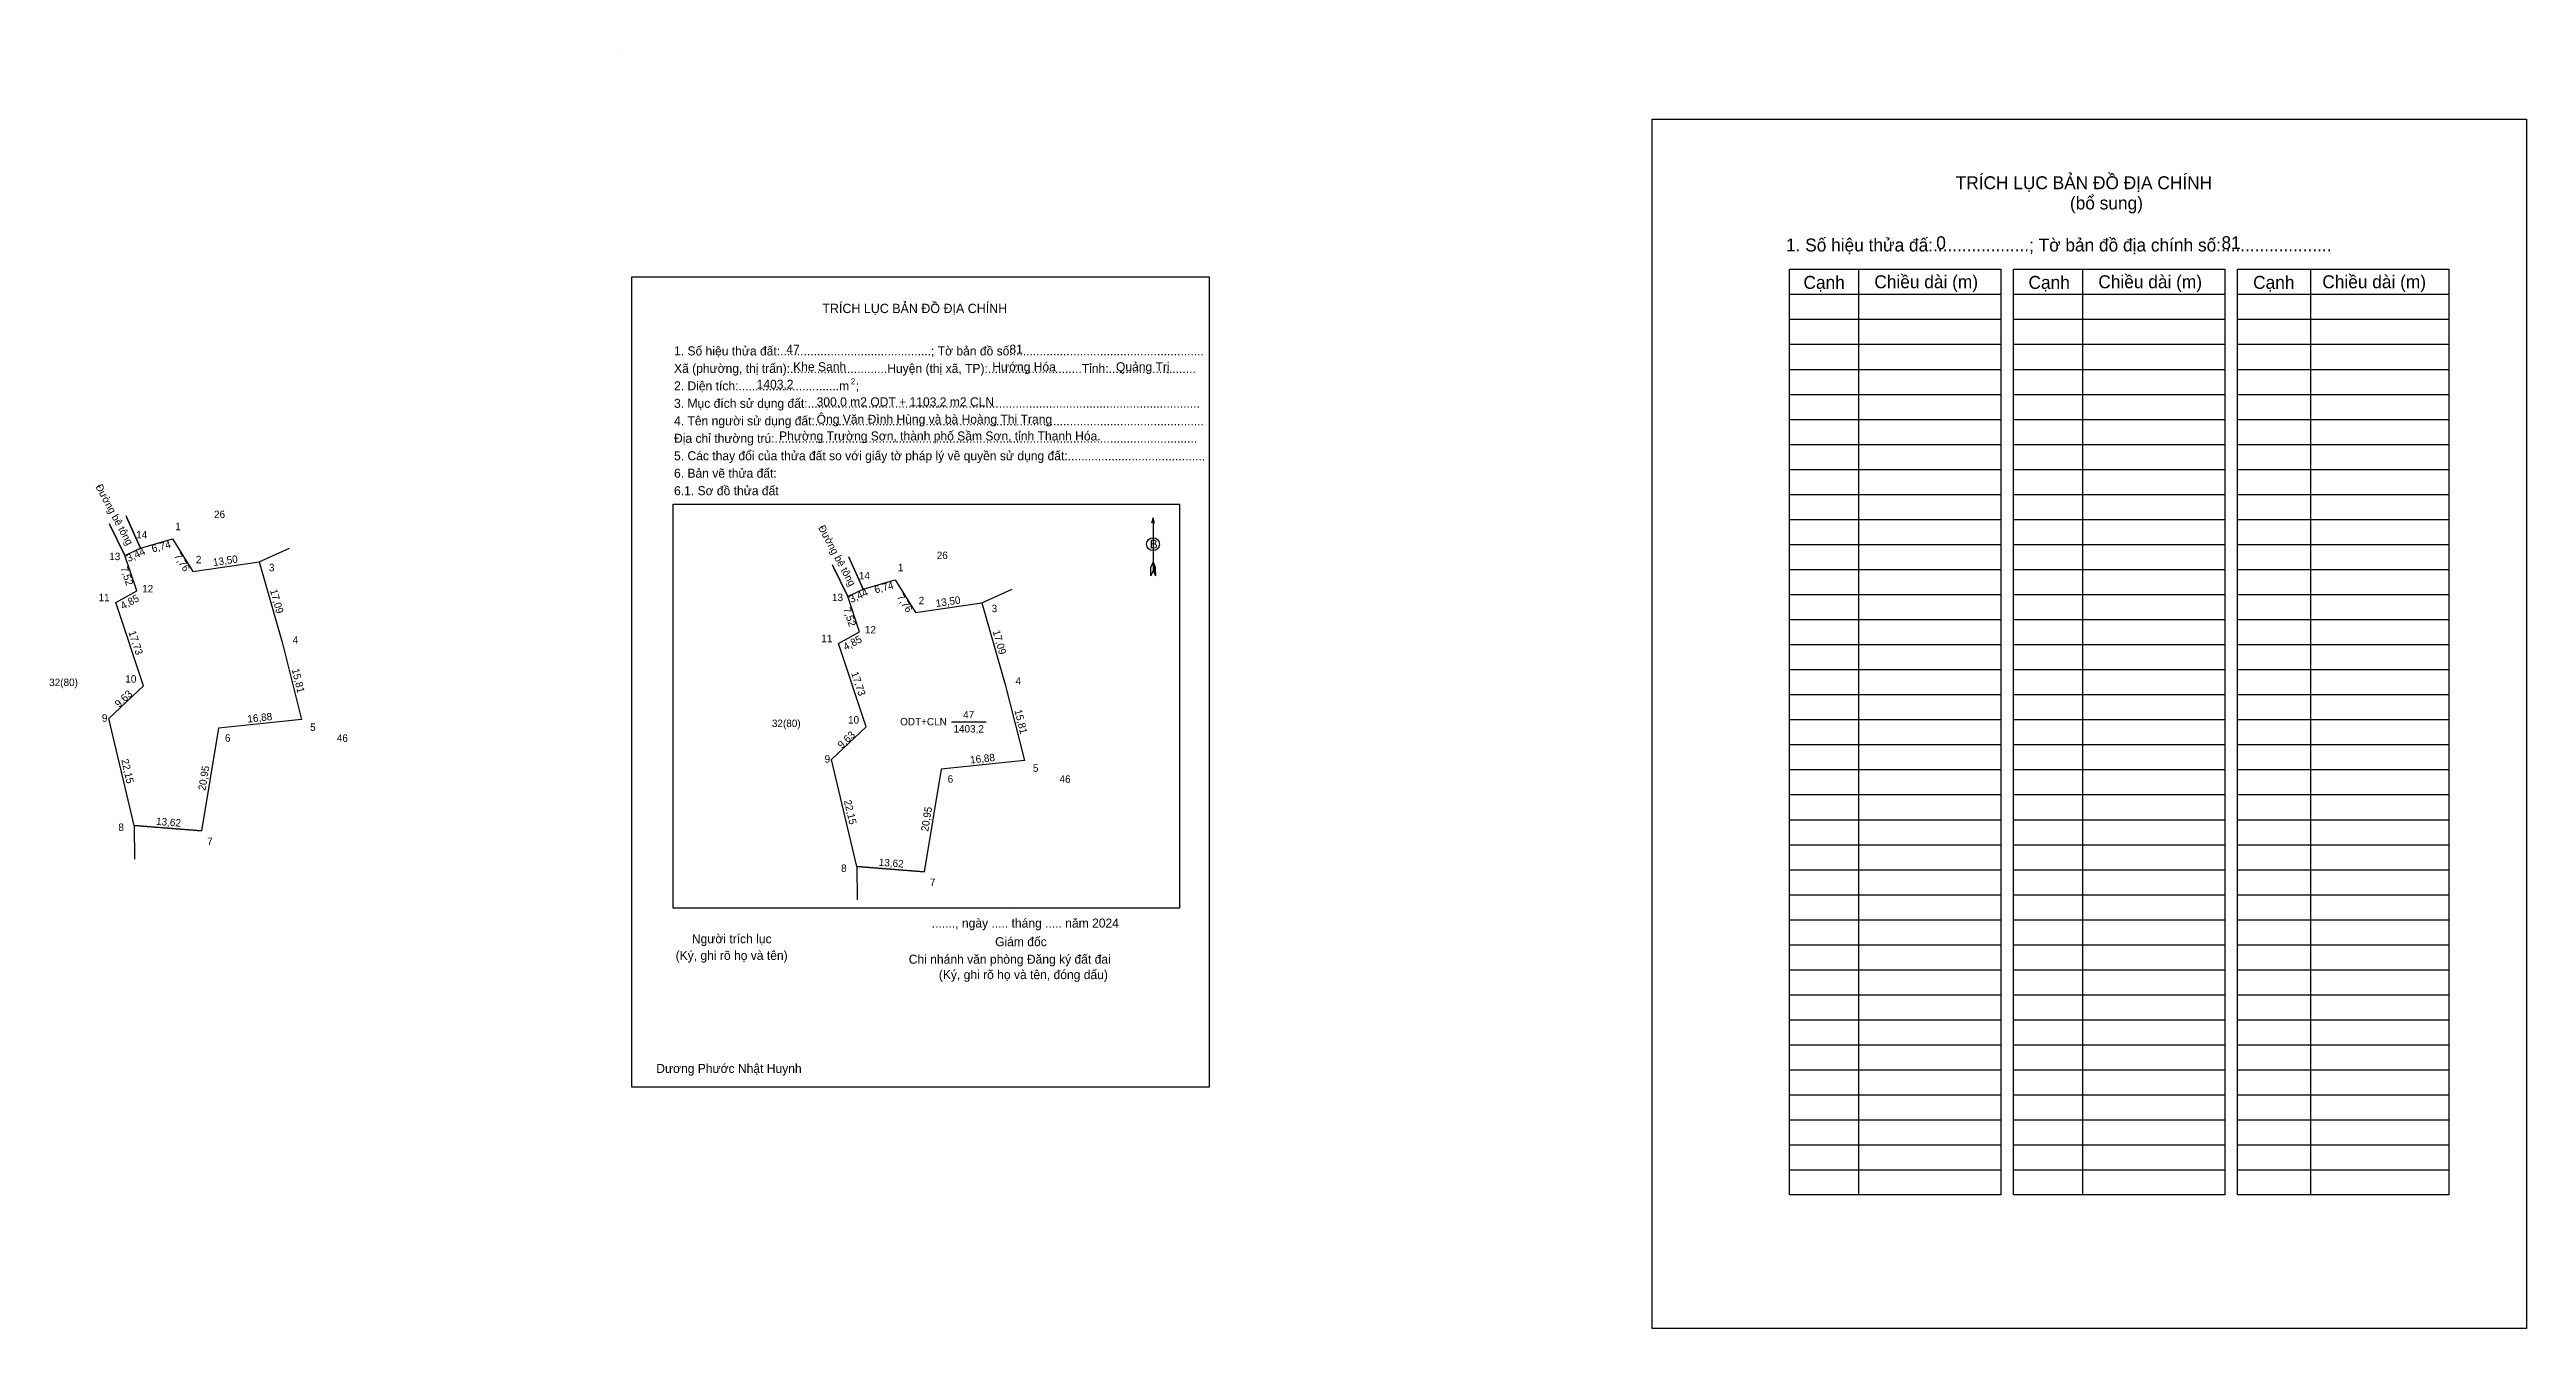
# Model space of a CAD drawing. Extents: x 551851 to 552799, y 1838813 to 1839071.
# Drawn here: x 551851.1 to 552350.4, y 1838812.7 to 1839070.5 of the extents above; entities that cross this region are included whole.
import ezdxf

# ---------------------------------------------------------------- set-up
doc = ezdxf.new("R2010")
doc.units = 0
for name, color, linetype in [('Level 1', 7, 'Continuous'), ('Level 10', 7, 'Continuous'), ('Level 13', 7, 'Continuous'), ('Level 15', 7, 'Continuous'), ('Level 2', 7, 'Continuous'), ('Level 23', 7, 'Continuous'), ('Level 27', 7, 'Continuous'), ('Level 36', 7, 'Continuous'), ('Level 49', 7, 'Continuous'), ('Level 5', 7, 'Continuous'), ('Level 6', 7, 'Continuous'), ('Level 9', 7, 'Continuous')]:
    doc.layers.add(name, color=color, linetype=linetype)

msp = doc.modelspace()

# ---------------------------------------------------------------- linework, layer by layer
at = {"layer": 'Level 1'}
for p, q in [((551965.79, 1839070.52), (551965.79, 1839070.52)), ((552174.2, 1839056.46), (552174.2, 1839056.46)), ((552215.75, 1839026.23), (552215.75, 1838839.65)), ((552260.89, 1839026.23), (552260.89, 1838839.65)), ((552306.88, 1839026.23), (552306.88, 1838839.65)), ((552201.88, 1839021.19), (552244.49, 1839021.19)), ((552247.03, 1839021.19), (552289.64, 1839021.19)), ((552292.17, 1839021.19), (552334.78, 1839021.19)), ((552201.88, 1839016.14), (552244.49, 1839016.14)), ((552247.03, 1839016.14), (552289.64, 1839016.14)), ((552292.17, 1839016.14), (552334.78, 1839016.14)), ((552201.88, 1839011.1), (552244.49, 1839011.1)), ((552247.03, 1839011.1), (552289.64, 1839011.1)), ((552292.17, 1839011.1), (552334.78, 1839011.1)), ((552201.88, 1839006.06), (552244.49, 1839006.06)), ((552247.03, 1839006.06), (552289.64, 1839006.06)), ((552292.17, 1839006.06), (552334.78, 1839006.06)), ((552201.88, 1839001.02), (552244.49, 1839001.02)), ((552247.03, 1839001.02), (552289.64, 1839001.02)), ((552292.17, 1839001.02), (552334.78, 1839001.02)), ((552201.88, 1838995.97), (552244.49, 1838995.97)), ((552247.03, 1838995.97), (552289.64, 1838995.97)), ((552292.17, 1838995.97), (552334.78, 1838995.97)), ((552201.88, 1838990.93), (552244.49, 1838990.93)), ((552247.03, 1838990.93), (552289.64, 1838990.93)), ((552292.17, 1838990.93), (552334.78, 1838990.93)), ((552201.88, 1838985.89), (552244.49, 1838985.89)), ((552247.03, 1838985.89), (552289.64, 1838985.89)), ((552292.17, 1838985.89), (552334.78, 1838985.89)), ((551968.22, 1838978.7), (551968.22, 1838978.7)), ((552201.88, 1838980.85), (552244.49, 1838980.85)), ((552247.03, 1838980.85), (552289.64, 1838980.85)), ((552292.17, 1838980.85), (552334.78, 1838980.85)), ((552073.57, 1838976.15), (552073.57, 1838965.5)), ((552201.88, 1838975.8), (552244.49, 1838975.8)), ((552247.03, 1838975.8), (552289.64, 1838975.8)), ((552292.17, 1838975.8), (552334.78, 1838975.8)), ((552201.88, 1838970.76), (552244.49, 1838970.76)), ((552247.03, 1838970.76), (552289.64, 1838970.76)), ((552292.17, 1838970.76), (552334.78, 1838970.76)), ((552073.1, 1838964.41), (552073.13, 1838966.17)), ((552073.57, 1838965.5), (552073.1, 1838964.41)), ((552073.57, 1838967.26), (552073.13, 1838966.17)), ((552073.57, 1838967.26), (552074.02, 1838966.17)), ((552073.57, 1838967.1), (552074.02, 1838966.01)), ((552073.57, 1838966.95), (552074.02, 1838965.86)), ((552073.57, 1838966.8), (552074.03, 1838965.7)), ((552073.57, 1838966.64), (552074.03, 1838965.54)), ((552073.57, 1838966.49), (552074.03, 1838965.39)), ((552073.57, 1838966.34), (552074.03, 1838965.23)), ((552073.57, 1838966.18), (552074.04, 1838965.07)), ((552073.57, 1838966.03), (552074.04, 1838964.91)), ((552073.57, 1838965.88), (552074.04, 1838964.75)), ((552073.57, 1838965.73), (552074.04, 1838964.6)), ((552073.57, 1838965.5), (552074.04, 1838964.41)), ((552074.04, 1838964.41), (552074.02, 1838966.17)), ((552201.88, 1838965.72), (552244.49, 1838965.72)), ((552247.03, 1838965.72), (552289.64, 1838965.72)), ((552292.17, 1838965.72), (552334.78, 1838965.72)), ((552201.88, 1838960.68), (552244.49, 1838960.68)), ((552247.03, 1838960.68), (552289.64, 1838960.68)), ((552292.17, 1838960.68), (552334.78, 1838960.68)), ((552201.88, 1838955.63), (552244.49, 1838955.63)), ((552247.03, 1838955.63), (552289.64, 1838955.63)), ((552292.17, 1838955.63), (552334.78, 1838955.63)), ((552201.88, 1838950.59), (552244.49, 1838950.59)), ((552247.03, 1838950.59), (552289.64, 1838950.59)), ((552292.17, 1838950.59), (552334.78, 1838950.59)), ((552201.88, 1838945.55), (552244.49, 1838945.55)), ((552247.03, 1838945.55), (552289.64, 1838945.55)), ((552292.17, 1838945.55), (552334.78, 1838945.55)), ((552201.88, 1838940.51), (552244.49, 1838940.51)), ((552247.03, 1838940.51), (552289.64, 1838940.51)), ((552292.17, 1838940.51), (552334.78, 1838940.51)), ((552201.88, 1838935.46), (552244.49, 1838935.46)), ((552247.03, 1838935.46), (552289.64, 1838935.46)), ((552292.17, 1838935.46), (552334.78, 1838935.46)), ((552201.88, 1838930.42), (552244.49, 1838930.42)), ((552247.03, 1838930.42), (552289.64, 1838930.42)), ((552292.17, 1838930.42), (552334.78, 1838930.42)), ((552201.88, 1838925.38), (552244.49, 1838925.38)), ((552247.03, 1838925.38), (552289.64, 1838925.38)), ((552292.17, 1838925.38), (552334.78, 1838925.38)), ((552201.88, 1838920.34), (552244.49, 1838920.34)), ((552247.03, 1838920.34), (552289.64, 1838920.34)), ((552292.17, 1838920.34), (552334.78, 1838920.34)), ((552201.88, 1838915.29), (552244.49, 1838915.29)), ((552247.03, 1838915.29), (552289.64, 1838915.29)), ((552292.17, 1838915.29), (552334.78, 1838915.29)), ((552201.88, 1838910.25), (552244.49, 1838910.25)), ((552247.03, 1838910.25), (552289.64, 1838910.25)), ((552292.17, 1838910.25), (552334.78, 1838910.25)), ((552201.88, 1838905.21), (552244.49, 1838905.21)), ((552247.03, 1838905.21), (552289.64, 1838905.21)), ((552292.17, 1838905.21), (552334.78, 1838905.21)), ((552201.88, 1838900.17), (552244.49, 1838900.17)), ((552247.03, 1838900.17), (552289.64, 1838900.17)), ((552292.17, 1838900.17), (552334.78, 1838900.17)), ((552044.4, 1838897.29), (552044.4, 1838897.29)), ((552201.88, 1838895.12), (552244.49, 1838895.12)), ((552247.03, 1838895.12), (552289.64, 1838895.12)), ((552292.17, 1838895.12), (552334.78, 1838895.12)), ((552201.88, 1838890.08), (552244.49, 1838890.08)), ((552247.03, 1838890.08), (552289.64, 1838890.08)), ((552292.17, 1838890.08), (552334.78, 1838890.08)), ((552201.88, 1838885.04), (552244.49, 1838885.04)), ((552247.03, 1838885.04), (552289.64, 1838885.04)), ((552292.17, 1838885.04), (552334.78, 1838885.04)), ((552201.88, 1838880), (552244.49, 1838880)), ((552247.03, 1838880), (552289.64, 1838880)), ((552292.17, 1838880), (552334.78, 1838880)), ((552201.88, 1838874.95), (552244.49, 1838874.95)), ((552247.03, 1838874.95), (552289.64, 1838874.95)), ((552292.17, 1838874.95), (552334.78, 1838874.95)), ((552201.88, 1838869.91), (552244.49, 1838869.91)), ((552247.03, 1838869.91), (552289.64, 1838869.91)), ((552292.17, 1838869.91), (552334.78, 1838869.91)), ((552201.88, 1838864.87), (552244.49, 1838864.87)), ((552247.03, 1838864.87), (552289.64, 1838864.87)), ((552292.17, 1838864.87), (552334.78, 1838864.87)), ((552201.88, 1838859.82), (552244.49, 1838859.82)), ((552247.03, 1838859.82), (552289.64, 1838859.82)), ((552292.17, 1838859.82), (552334.78, 1838859.82)), ((552201.88, 1838854.78), (552244.49, 1838854.78)), ((552247.03, 1838854.78), (552289.64, 1838854.78)), ((552292.17, 1838854.78), (552334.78, 1838854.78)), ((552201.88, 1838849.74), (552244.49, 1838849.74)), ((552247.03, 1838849.74), (552289.64, 1838849.74)), ((552292.17, 1838849.74), (552334.78, 1838849.74)), ((552201.88, 1838844.7), (552244.49, 1838844.7)), ((552247.03, 1838844.7), (552289.64, 1838844.7)), ((552292.17, 1838844.7), (552334.78, 1838844.7)), ((552350.41, 1838812.74), (552350.41, 1838812.74))]:
    msp.add_line(p, q, dxfattribs=at)
for points in [[(552201.88, 1839026.23), (552244.49, 1839026.23), (552244.49, 1838839.65), (552201.88, 1838839.65)], [(552247.03, 1839026.23), (552289.64, 1839026.23), (552289.64, 1838839.65), (552247.03, 1838839.65)], [(552292.17, 1839026.23), (552334.78, 1839026.23), (552334.78, 1838839.65), (552292.17, 1838839.65)]]:
    msp.add_lwpolyline(points, close=True, dxfattribs=at)
msp.add_lwpolyline([(552073.88, 1838975.02), (552073.57, 1838976.15), (552073.27, 1838975.02)], dxfattribs=at)
msp.add_circle((552073.57, 1838970.82), 1.3, dxfattribs=at)
at = {"layer": 'Level 10'}
for p, q in [((552015.12, 1838961.75), (552021.6, 1838963.61)), ((552021.6, 1838963.61), (552025.7, 1838957.02)), ((552012.02, 1838960.26), (552015.12, 1838961.75)), ((552014.43, 1838953.14), (552012.02, 1838960.26)), ((552025.7, 1838957.02), (552039.06, 1838958.99)), ((552039.06, 1838958.99), (552043.76, 1838942.56)), ((552010.17, 1838950.82), (552014.43, 1838953.14)), ((552015.77, 1838934), (552010.17, 1838950.82)), ((552043.76, 1838942.56), (552047.63, 1838927.23)), ((552008.77, 1838927.39), (552015.77, 1838934)), ((552013.85, 1838905.83), (552008.77, 1838927.39)), ((552030.84, 1838925.45), (552027.43, 1838904.78)), ((552047.63, 1838927.23), (552030.84, 1838925.45)), ((552027.43, 1838904.78), (552013.85, 1838905.83))]:
    msp.add_line(p, q, dxfattribs=at)
msp.add_lwpolyline([(551976.81, 1838978.86), (552078.87, 1838978.86), (552078.87, 1838897.46), (551976.81, 1838897.46)], close=True, dxfattribs=at)
at = {"layer": 'Level 15'}
for p, q in [((552025.7, 1838957.02), (552039.06, 1838958.99)), ((552013.85, 1838905.83), (552027.43, 1838904.78))]:
    msp.add_line(p, q, dxfattribs=at)
at = {"layer": 'Level 2'}
for points in [[(552174.2, 1839056.46), (552350.41, 1839056.46), (552350.41, 1838812.74), (552174.2, 1838812.74)], [(551968.5, 1839024.68), (552084.9, 1839024.68), (552084.9, 1838861.35), (551968.5, 1838861.35)]]:
    msp.add_lwpolyline(points, close=True, dxfattribs=at)
at = {"layer": 'Level 23'}
for p, q in [((552012.21, 1838968.31), (552015.12, 1838961.75)), ((552008.86, 1838966.75), (552012.02, 1838960.26))]:
    msp.add_line(p, q, dxfattribs=at)
at = {"layer": 'Level 27'}
for p, q in [((552012.02, 1838960.26), (552009.08, 1838966.3)), ((552015.12, 1838961.75), (552012.4, 1838967.9)), ((552039.06, 1838958.99), (552045.2, 1838961.74)), ((552013.85, 1838905.83), (552013.91, 1838899.11))]:
    msp.add_line(p, q, dxfattribs=at)
at = {"layer": 'Level 5'}
for p, q in [((551863.18, 1838975.01), (551866.34, 1838968.52)), ((551866.34, 1838968.52), (551863.39, 1838974.56)), ((551866.53, 1838976.57), (551869.44, 1838970.01)), ((551869.44, 1838970.01), (551866.71, 1838976.15)), ((551866.34, 1838968.52), (551869.44, 1838970.01)), ((551868.75, 1838961.4), (551866.34, 1838968.52)), ((551869.44, 1838970.01), (551875.92, 1838971.87)), ((551875.92, 1838971.87), (551880.02, 1838965.28)), ((551893.38, 1838967.25), (551899.52, 1838970)), ((551880.02, 1838965.28), (551893.38, 1838967.25)), ((551880.02, 1838965.28), (551893.38, 1838967.25)), ((551893.38, 1838967.25), (551898.08, 1838950.82)), ((551864.49, 1838959.08), (551868.75, 1838961.4)), ((551870.09, 1838942.26), (551864.49, 1838959.08)), ((551898.08, 1838950.82), (551901.95, 1838935.49)), ((551863.09, 1838935.65), (551870.09, 1838942.26)), ((551868.17, 1838914.09), (551863.09, 1838935.65)), ((551885.16, 1838933.71), (551881.75, 1838913.04)), ((551901.95, 1838935.49), (551885.16, 1838933.71)), ((551868.17, 1838914.09), (551881.75, 1838913.04)), ((551868.17, 1838914.09), (551868.23, 1838907.36)), ((551881.75, 1838913.04), (551868.17, 1838914.09))]:
    msp.add_line(p, q, dxfattribs=at)
at = {"layer": 'Level 9'}
msp.add_line((552032.97, 1838935.02), (552039.92, 1838935.02), dxfattribs=at)

# ---------------------------------------------------------------- texts
at = {"layer": 'Level 1'}
for s, height, p in [('TRÍCH LỤC BẢN ĐỒ ĐỊA CHÍNH', 2.6053, (552235.36, 1839042.37)), ('(bổ sung)', 2.605, (552258.39, 1839038.28)), ('1. Số hiệu thửa đấ:....................; Tờ bản đồ địa chính số:.......................', 2.6053, (552201.15, 1839029.82)), ('Cạnh', 2.605, (552204.68, 1839022.28)), ('Chiều dài (m)', 2.6053, (552218.96, 1839022.41)), ('Cạnh', 2.605, (552250.04, 1839022.28)), ('Chiều dài (m)', 2.6053, (552264.11, 1839022.41)), ('Cạnh', 2.605, (552295.32, 1839022.28)), ('Chiều dài (m)', 2.6053, (552309.26, 1839022.41)), ('TRÍCH LỤC BẢN ĐỒ ĐỊA CHÍNH', 1.8782, (552006.91, 1839017.4)), ('1. Số hiệu thửa đất:.............................................; Tờ bản đồ số:.........................................................', 1.8194, (551977.02, 1839008.86)), ('Xã (phường, thị trấn):.............................Huyện (thị xã, TP):............................Tỉnh:..........................', 1.8194, (551977.02, 1839005.34)), ('2. Diện tích:..............................m  ;', 1.8194, (551977.02, 1839001.82)), ('2', 1.17, (552012.65, 1839003.05)), ('3. Mục đích sử dụng đất:.....................................................................................................................', 1.8194, (551977.02, 1838998.3)), ('Địa chỉ thường trú:..............................................................................................................................', 1.8194, (551977.02, 1838991.25)), ('4. Tên người sử dụng đất:....................................................................................................................', 1.8194, (551977.02, 1838994.77)), ('5. Các thay đổi của thửa đất so với giấy tờ pháp lý về quyền sử dụng đất:.........................................', 1.8194, (551977.02, 1838987.73)), ('6. Bản vẽ thửa đất:', 1.8194, (551977.02, 1838984.21)), ('6.1. Sơ đồ thửa đất', 1.8194, (551977.02, 1838980.69)), ('B', 1.76, (552072.92, 1838969.97)), ('......., ngày ..... tháng ..... năm 2024', 1.8194, (552028.96, 1838893.54)), ('(Ký, ghi rõ họ và tên)', 1.8194, (551977.34, 1838887.02)), ('Người trích lục', 1.8194, (551980.61, 1838890.37)), ('Chi nhánh văn phòng Đăng ký đất đai', 1.8194, (552024.33, 1838886.26)), ('Giám đốc', 1.819, (552041.73, 1838889.78)), ('(Ký, ghi rõ họ và tên, đóng dấu)', 1.8194, (552030.39, 1838883.15)), ('Dương Phước Nhật Huynh', 1.8194, (551973.44, 1838864.24))]:
    msp.add_text(s, height=height, dxfattribs=at).set_placement(p)
at = {"layer": 'Level 13'}
for s, p in [('ODT+CLN', (552022.58, 1838934.3)), ('1403,2', (552033.34, 1838932.85)), ('47', (552035.29, 1838935.69))]:
    msp.add_text(s, height=1.5, dxfattribs=at).set_placement(p)
at = {"layer": 'Level 36'}
msp.add_text('Đường bê tông', height=1.5, rotation=298.094, dxfattribs=at).set_placement((552006.02, 1838974.16))
for s, p in [('26', (552029.97, 1838967.82)), ('32(80)', (551996.74, 1838933.96)), ('46', (552054.72, 1838922.72))]:
    msp.add_text(s, height=1.5, dxfattribs=at).set_placement(p)
at = {"layer": 'Level 49'}
for s, rotation, p in [('6,74', 14.8735, (552017.62, 1838960.88)), ('7,52', 288.7968, (552011.08, 1838957.77)), ('3,44', 25.671, (552012.76, 1838958.92)), ('7,76', 301.888, (552021.87, 1838960.19)), ('13,50', 8.3881, (552029.88, 1838958.15)), ('17,09', 285.9638, (552041.22, 1838953.27)), ('4,85', 28.5728, (552011.62, 1838949.33)), ('17,73', 288.4145, (552012.69, 1838944.85)), ('15,81', 284.1681, (552045.61, 1838937.3)), ('9,63', 43.3586, (552010.82, 1838929.52)), ('16,88', 6.0516, (552036.77, 1838926.59)), ('22,15', 283.2583, (552011.25, 1838919.08)), ('20,95', 80.6321, (552028.24, 1838912.81)), ('13,62', 355.5787, (552018.24, 1838906))]:
    msp.add_text(s, height=1.5, rotation=rotation, dxfattribs=at).set_placement(p)
at = {"layer": 'Level 5'}
for s, rotation, p in [('Đường bê tông', 298.094, (551860.34, 1838982.42)), ('3,44', 25.671, (551867.08, 1838967.18)), ('6,74', 14.8735, (551871.94, 1838969.14)), ('7,76', 301.888, (551876.19, 1838968.45)), ('13,50', 8.3881, (551884.2, 1838966.4)), ('7,52', 288.7968, (551865.4, 1838966.02)), ('4,85', 28.5728, (551865.94, 1838957.59)), ('17,09', 285.9638, (551895.54, 1838961.52)), ('17,73', 288.4145, (551867.01, 1838953.11)), ('15,81', 284.1681, (551899.93, 1838945.56)), ('9,63', 43.3586, (551865.13, 1838937.78)), ('16,88', 6.0516, (551891.09, 1838934.84)), ('22,15', 283.2583, (551865.57, 1838927.34)), ('20,95', 80.6321, (551882.56, 1838921.07)), ('13,62', 355.5787, (551872.56, 1838914.25))]:
    msp.add_text(s, height=1.5, rotation=rotation, dxfattribs=at).set_placement(p)
for s, p in [('14', (551868.59, 1838971.98)), ('1', (551876.47, 1838973.63)), ('26', (551884.29, 1838976.08)), ('13', (551863.17, 1838967.6)), ('2', (551880.64, 1838966.97)), ('3', (551895.36, 1838965.36)), ('11', (551861.02, 1838959.31)), ('12', (551869.8, 1838961.1)), ('4', (551900.16, 1838950.77)), ('32(80)', (551851.06, 1838942.22)), ('10', (551866.41, 1838942.91)), ('9', (551861.69, 1838935.03)), ('5', (551903.67, 1838933.2)), ('6', (551886.49, 1838931)), ('46', (551909.04, 1838930.98)), ('8', (551865.01, 1838913.01)), ('7', (551882.9, 1838910.17))]:
    msp.add_text(s, height=1.5, dxfattribs=at).set_placement(p)
at = {"layer": 'Level 6'}
for s, height, p in [('0', 2.61, (552231.44, 1839030.27)), ('81', 2.605, (552288.94, 1839030.29)), ('47', 1.819, (551999.64, 1839009.18)), ('81', 1.819, (552044.62, 1839009.21)), ('1403,2', 1.819, (551993.66, 1839002.14)), ('Khe Sanh', 1.819, (552001.03, 1839005.68)), ('Hướng Hóa', 1.819, (552041.16, 1839005.66)), ('Quảng Trị', 1.819, (552066.1, 1839005.67)), ('300,0 m2 ODT + 1103,2 m2 CLN', 1.8194, (552005.76, 1838998.6)), ('Phường Trường Sơn, thành phố Sầm Sơn, tỉnh Thanh Hóa.', 1.8194, (551998.19, 1838991.72)), ('Ông Văn Đình Hùng và bà Hoàng Thị Trang', 1.8194, (552005.76, 1838995.09))]:
    msp.add_text(s, height=height, dxfattribs=at).set_placement(p)
at = {"layer": 'Level 9'}
for s, p in [('14', (552014.27, 1838963.72)), ('1', (552022.15, 1838965.37)), ('13', (552008.85, 1838959.34)), ('2', (552026.32, 1838958.71)), ('3', (552041.04, 1838957.11)), ('12', (552015.48, 1838952.84)), ('11', (552006.7, 1838951.06)), ('4', (552045.84, 1838942.51)), ('10', (552012.09, 1838934.66)), ('9', (552007.37, 1838926.77)), ('6', (552032.17, 1838922.74)), ('5', (552049.35, 1838924.94)), ('8', (552010.69, 1838904.76)), ('7', (552028.59, 1838901.91))]:
    msp.add_text(s, height=1.5, dxfattribs=at).set_placement(p)

doc.saveas('drawing.dxf')
